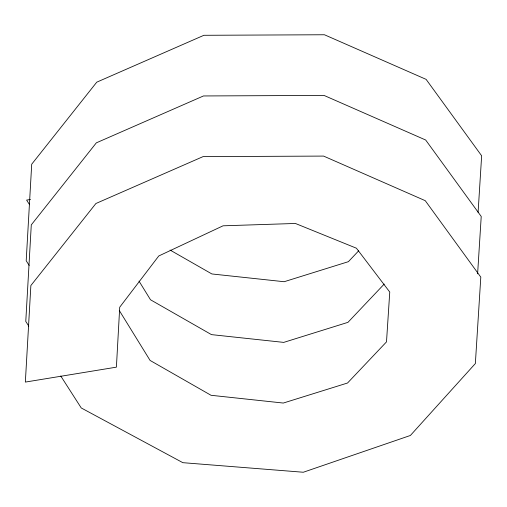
<?xml version="1.0" encoding="UTF-8"?>
<svg xmlns="http://www.w3.org/2000/svg" width="507" height="507" viewBox="0 0 507 507"><rect width="100%" height="100%" fill="white"/><g stroke="black" fill="none" stroke-linecap="round" stroke-linejoin="round"><path stroke-width="0.76" d="M478.088 212.363L481.65 155.788L426.102 79.358L324.442 34.755L203.896 35.294L96.748 82.178L31.713 164.205L26.199 260.75L29.184 265.408M477.613 273.812L481.225 216.457L425.684 140.021L324.017 95.417L203.472 95.956L96.33 142.847L31.288 224.874L25.775 321.419L28.76 326.077M358.664 250.826L348.385 261.682L284.154 281.721L211.882 273.957L170.111 250.071M384.217 284.072L347.96 322.344L283.73 342.39L211.457 334.62L150.516 299.776L139.013 281.125M30.509 199.447L26.617 200.088L29.609 204.746M60.764 376.004L81.247 407.964L182.843 462.676L303.319 472.245L410.391 435.469L475.357 363.551L480.801 277.12L425.259 200.683L323.593 156.086L203.047 156.625L95.905 203.51L30.864 285.536L25.35 382.082L116.401 367.157L119.722 307.21L158.761 255.972L223.061 225.811L295.404 223.467L356.415 248.208L389.756 292.045L386.499 341.883L347.536 383.013L283.305 403.052L211.032 395.289L150.091 360.439L119.284 310.487"/></g></svg>
